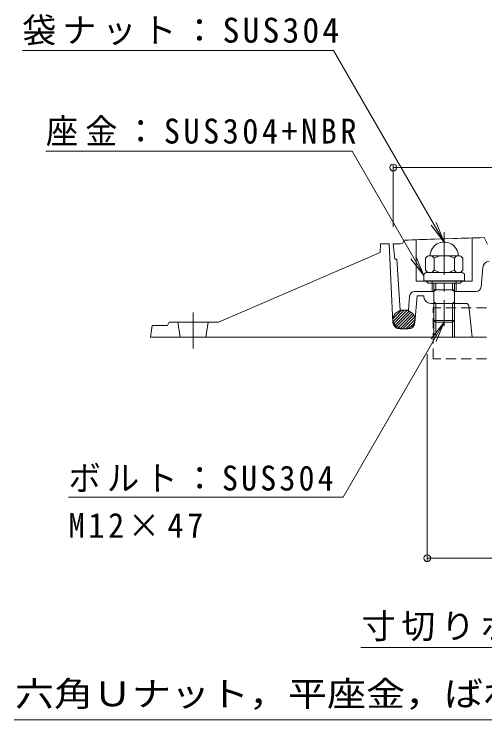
# Model space of a CAD drawing. Units: millimetres, scale not verified. Extents: x -911 to 950, y -675 to 698.
# Drawn here: x -910.8 to -633.3, y -534.9 to -119.1 of the extents above; entities that cross this region are included whole.
import ezdxf
from ezdxf.enums import TextEntityAlignment as Align

# ---------------------------------------------------------------- set-up
doc = ezdxf.new("R2010")
doc.units = ezdxf.units.MM
doc.header["$LTSCALE"] = 5
doc.header["$PDMODE"] = 32
doc.header["$PDSIZE"] = 4
doc.linetypes.add('CHAIN1', pattern=[8, 5, -1, 1, -1])
doc.linetypes.add('DASHED1', pattern=[1.8, 1.2, -0.6])
for name, color, linetype, lineweight in [('E-1', 2, 'Continuous', 9), ('E-2', 3, 'Continuous', 9), ('E-4', 7, 'Continuous', 9), ('E-5', 7, 'Continuous', 9), ('E-6', 6, 'Continuous', 9), ('E-7', 1, 'Continuous', 5), ('E-A', 2, 'Continuous', 9)]:
    doc.layers.add(name, color=color, linetype=linetype, lineweight=lineweight)
doc.styles.add('ＭＳ ゴシック', font='')
doc.styles.get('ＭＳ ゴシック').set_extended_font_data('MS Gothic')

msp = doc.modelspace()

# ---------------------------------------------------------------- linework, layer by layer
at = {"layer": 'E-1'}
for p, q in [((-695.023, -259.554), (-694.762, -254.554)), ((-689.762, -254.554), (-694.762, -254.554)), ((-687.453, -300.754), (-689.762, -254.554)), ((-790.313, -300.555), (-695.023, -259.554)), ((-674.478, -300.861), (-673.262, -285.054)), ((-669.262, -285.054), (-673.262, -285.054)), ((-669.195, -285.88), (-669.262, -285.054)), ((-663.262, -289.554), (-665.208, -289.554)), ((-644.253, -289.554), (-651.262, -289.554)), ((-642.762, -290.894), (-640.762, -309.554)), ((-830.313, -309.554), (-829.313, -302.554)), ((-829.313, -302.554), (-820.313, -302.554)), ((-820.313, -302.554), (-819.313, -300.555)), ((-790.313, -300.555), (-819.313, -300.555)), ((-814.312, -300.555), (-812.812, -309.555)), ((-797.812, -309.554), (-796.313, -300.555)), ((-663.262, -309.554), (-663.262, -299.554)), ((-662.262, -309.554), (-662.262, -300.554)), ((-652.262, -309.554), (-652.262, -300.554)), ((-651.262, -309.554), (-651.262, -299.554)), ((-683.457, -304.554), (-678.466, -304.554)), ((-830.313, -309.554), (-632.261, -309.554))]:
    msp.add_line(p, q, dxfattribs=at)
at = {"layer": 'E-1', "linetype": 'CHAIN1'}
msp.add_line((-805.312, -294.967), (-805.312, -316.205), dxfattribs=at)
at = {"layer": 'E-1'}
for centre, radius, start, end in [((-665.208, -285.554), 4, 184.66669, 270), ((-644.253, -291.054), 1.5, 6.11349, 90), ((-683.457, -300.554), 4, 182.86357, 270), ((-678.466, -300.554), 4, 270, 355.59999)]:
    msp.add_arc(centre, radius, start, end, dxfattribs=at)
at = {"layer": 'E-2'}
for p, q in [((-680.761, -252.322), (-681.762, -254.359)), ((-673.761, -252.081), (-673.761, -276.553)), ((-663.037, -251.722), (-651.85, -251.362)), ((-640.762, -251.018), (-640.762, -276.553)), ((-633.761, -250.808), (-631.761, -254.751)), ((-685.261, -263.553), (-683.261, -293.553)), ((-635.529, -279.806), (-634.562, -268.385)), ((-673.761, -276.553), (-640.762, -276.553)), ((-664.261, -276.553), (-664.261, -282.553)), ((-650.261, -276.553), (-650.261, -282.553)), ((-663.262, -282.553), (-674.669, -282.553)), ((-638.518, -282.553), (-651.262, -282.553)), ((-677.661, -285.334), (-678.261, -293.553)), ((-678.261, -293.553), (-683.261, -293.553))]:
    msp.add_line(p, q, dxfattribs=at)
msp.add_lwpolyline([(-685.261, -263.553), (-686.261, -263.553), (-687.261, -254.553)], dxfattribs=at)
for centre, radius, start, end in [((-367.261, -9248.862), 9002, 91.88289, 91.99576), ((-367.261, -9248.862), 9002, 91.69646, 91.81165), ((-367.261, -9248.862), 8999.999, 92.00258, 92.03761), ((-630.577, -268.722), 4, 91.69513, 175.16272), ((-674.669, -285.553), 3, 90, 175.82196), ((-638.518, -279.553), 3, 270, 355.16266)]:
    msp.add_arc(centre, radius, start, end, dxfattribs=at)
at = {"layer": 'E-4'}
for p, q in [((-687.261, -208.062), (-687.261, -244.553)), ((-47.261, -209.562), (-687.261, -209.562)), ((-667.262, -441.171), (-667.262, -319.554)), ((-67.262, -439.671), (-667.262, -439.671))]:
    msp.add_line(p, q, dxfattribs=at)
for p in [(-687.261, -209.562), (-667.262, -439.671)]:
    msp.add_point(p, dxfattribs=at)
at = {"layer": 'E-5'}
for p, q in [((-905.907, -140.566), (-722.438, -140.566)), ((-657.261, -253.455), (-722.438, -140.566)), ((-892.027, -199.939), (-711.572, -199.939)), ((-669.273, -273.202), (-711.572, -199.939)), ((-657.261, -253.455), (-664.871, -243.538)), ((-657.261, -253.455), (-662.045, -241.907)), ((-669.273, -273.202), (-674.057, -261.654)), ((-669.273, -273.202), (-676.883, -263.285)), ((-716.781, -403.645), (-657.261, -300.554)), ((-657.261, -300.554), (-664.871, -310.471)), ((-657.261, -300.554), (-662.045, -312.103)), ((-716.781, -403.645), (-878.681, -403.645)), ((-706.398, -492.316), (-482.165, -492.316)), ((-910.778, -534.914), (-482.165, -534.914))]:
    msp.add_line(p, q, dxfattribs=at)
at = {"layer": 'E-6'}
for p, q in [((-667.811, -276.554), (-646.711, -276.554)), ((-687.51, -298.565), (-682.697, -293.752)), ((-687.403, -300.155), (-680.802, -293.554)), ((-686.922, -301.372), (-679.28, -293.729)), ((-686.213, -302.359), (-677.987, -294.133)), ((-685.322, -303.166), (-676.875, -294.719)), ((-684.265, -303.805), (-675.931, -295.471)), ((-683.033, -304.271), (-675.159, -296.397)), ((-681.594, -304.529), (-674.597, -297.531)), ((-679.849, -304.481), (-674.339, -298.971)), ((-677.336, -303.664), (-674.85, -301.179))]:
    msp.add_line(p, q, dxfattribs=at)
for points in [[(-667.811, -276.254), (-667.811, -276.554), (-666.761, -277.554), (-647.761, -277.554)], [(-646.711, -276.254), (-646.711, -276.554), (-647.761, -277.554)]]:
    msp.add_lwpolyline(points, dxfattribs=at)
msp.add_ellipse((-680.937, -299.054), major_axis=(6.599, 0), ratio=0.8337, dxfattribs=at)
at = {"layer": 'E-7', "linetype": 'DASHED1'}
msp.add_line((-632.261, -292.196), (-663.761, -292.196), dxfattribs=at)
msp.add_lwpolyline([(-632.261, -322.196), (-663.761, -322.196), (-663.761, -292.196)], dxfattribs=at)
at = {"layer": 'E-A', "color": 4, "linetype": 'CHAIN1'}
msp.add_line((-657.261, -247.652), (-657.261, -303.032), dxfattribs=at)
at = {"layer": 'E-A'}
for p, q in [((-648.761, -261.454), (-665.761, -261.454)), ((-668.211, -262.869), (-668.211, -270.04)), ((-663.26, -262.868), (-663.26, -270.041)), ((-651.261, -262.868), (-651.261, -270.04)), ((-646.311, -262.869), (-646.311, -270.04))]:
    msp.add_line(p, q, dxfattribs=at)
at = {"layer": 'E-A', "color": 4}
for p, q in [((-669.261, -272.954), (-669.261, -276.254)), ((-646.761, -271.454), (-667.761, -271.454)), ((-645.261, -272.954), (-645.261, -276.254)), ((-669.261, -276.254), (-645.261, -276.254)), ((-663.262, -299.554), (-663.262, -277.554)), ((-662.262, -281.554), (-662.262, -277.554)), ((-652.262, -281.553), (-652.262, -277.554)), ((-651.262, -281.554), (-663.262, -281.554)), ((-662.262, -281.554), (-663.262, -282.554)), ((-652.261, -281.554), (-651.261, -282.554)), ((-662.262, -289.554), (-663.262, -288.554)), ((-651.262, -289.554), (-663.262, -289.554)), ((-662.262, -300.554), (-662.262, -289.554)), ((-652.262, -300.554), (-652.262, -289.554)), ((-652.261, -289.554), (-651.261, -288.554)), ((-652.262, -300.554), (-662.262, -300.554))]:
    msp.add_line(p, q, dxfattribs=at)
for points in [[(-652.262, -300.554), (-651.262, -299.554), (-651.262, -277.554)], [(-651.262, -299.554), (-663.262, -299.554), (-662.262, -300.554)]]:
    msp.add_lwpolyline(points, dxfattribs=at)
at = {"layer": 'E-A'}
for centre, radius, start, end in [((-665.736, -264.326), 2.873, 30.49951, 149.50049), ((-657.261, -274.887), 13.433, 63.46959, 116.53041), ((-648.786, -264.326), 2.873, 30.49951, 149.50049), ((-665.736, -268.582), 2.873, 210.49951, 329.50049), ((-657.261, -258.022), 13.433, 243.46959, 296.53041), ((-648.787, -268.582), 2.873, 210.49951, 329.50049)]:
    msp.add_arc(centre, radius, start, end, dxfattribs=at)
at = {"layer": 'E-A', "color": 4}
for centre, start, end in [((-667.761, -272.954), 90, 180), ((-646.761, -272.954), 0, 90)]:
    msp.add_arc(centre, 1.5, start, end, dxfattribs=at)
at = {"layer": 'E-A'}
msp.add_ellipse((-657.261, -261.454), major_axis=(8.25, 0), ratio=0.9696, start_param=6.2831853, end_param=9.424778, dxfattribs=at)

# ---------------------------------------------------------------- texts
at = {"layer": 'E-5', "color": 2, "style": 'ＭＳ ゴシック', "width": 1.15}
msp.add_text('六角Ｕナット，平座金，ばね座金：SUS304', height=14.66, dxfattribs=at).set_placement((-910.294, -531.251), align=Align.BOTTOM_LEFT)
at = {"layer": 'E-5', "color": 2, "char_height": 14.66, "attachment_point": 7, "style": 'ＭＳ ゴシック'}
for s, insert in [('\\T1.18;袋ナット：SUS304', (-905.907, -137.566)), ('\\T1.22;\\W0.95;座金：SUS304+NBR', (-892.027, -196.939)), ('\\T1.19;\\W0.95;ボルト：SUS304', (-878.681, -400.645)), ('\\T1.23;\\W0.95;M12×47', (-878.681, -427.645)), ('\\T1.17;寸切りボルト：SUS304', (-705.915, -488.653))]:
    msp.add_mtext(s, dxfattribs=dict(at, insert=insert))

doc.saveas('drawing.dxf')
